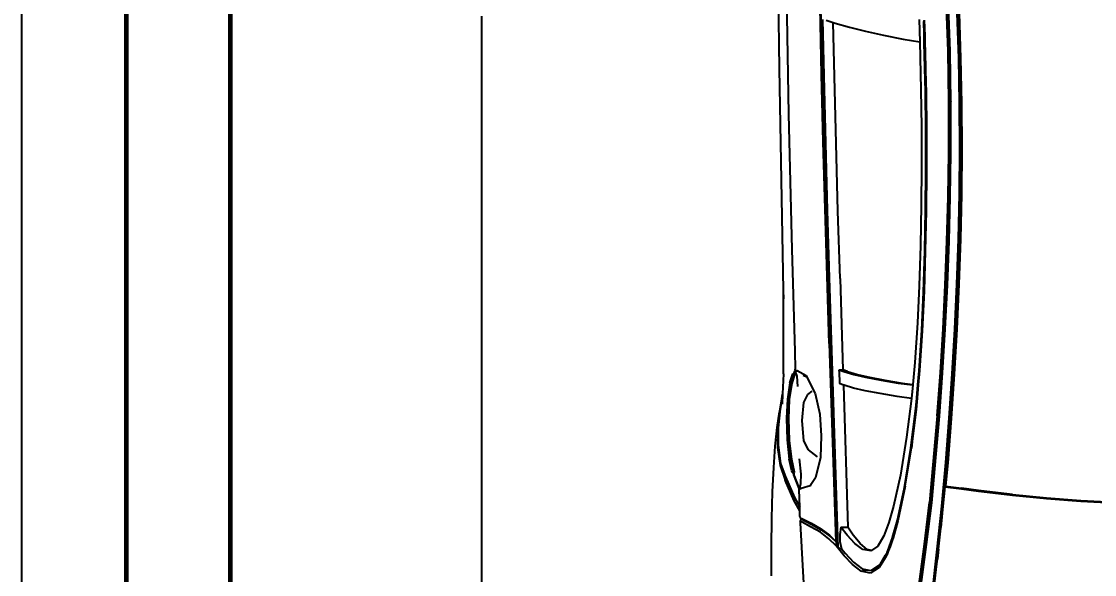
# Model space of a CAD drawing. Header units: metres. Extents: x 54.3 to 102.1, y 17 to 45.8.
# Drawn here: x 71.001 to 72.541, y 28.788 to 29.581 of the extents above; entities that cross this region are included whole.
import ezdxf

# ---------------------------------------------------------------- set-up
doc = ezdxf.new("R2010")
doc.units = ezdxf.units.M
doc.layers.get('Defpoints').update_dxf_attribs({"lineweight": 0})
doc.layers.add('A-WALL', color=6, linetype='Continuous', lineweight=60)
doc.layers.add('Edges', color=7, linetype='Continuous')
doc.styles.add('TEXTS', font='swissl.ttf')
doc.dimstyles.new('Copy of DIMTEXT', dxfattribs={"dimscale": 0.3, "dimtxt": 0.22, "dimasz": 0.18, "dimexe": 0.05, "dimexo": 0.05, "dimgap": 0.05, "dimtad": 0, "dimzin": 1, "dimdsep": 46, "dimtxsty": 'TEXTS', "dimblk": 'ARCHTICK', "dimcen": 0.1, "dimclrd": 256, "dimclre": 6, "dimclrt": 7, "dimadec": 0, "dimazin": 0, "dimtfac": 0.15, "dimtix": 1, "dimtofl": 0, "dimtmove": 1, "dimatfit": 3, "dimldrblk": 'OPEN', "dimfxl": 0, "dimtolj": 1, "dimtzin": 0, "dimarcsym": 0})

# ---------------------------------------------------------------- blocks, each defined once
blk = doc.blocks.new('BMW 7 Series pl')
at = {"layer": 'Edges'}
for p, q in [((1235.5, -295), (1240.2, -196.8)), ((1237.1, -295), (1241.7, -196.7)), ((1242, -196.8), (1237.4, -295)), ((1229.9, -368.5), (1235.5, -295)), ((1231.4, -368.4), (1237.1, -295)), ((1237.4, -295), (1231.7, -368.5)), ((1222.6, -441.8), (1229.9, -368.5)), ((1224.1, -441.8), (1231.4, -368.4)), ((1231.7, -368.5), (1224.4, -441.8)), ((1222.6, -441.8), (1218.4, -478.3)), ((1220, -478.2), (1224.1, -441.8)), ((1224.4, -441.8), (1220.3, -478.2)), ((1218.4, -478.3), (1214, -514.8)), ((1215.5, -514.7), (1220, -478.2)), ((1220.3, -478.2), (1215.8, -514.7)), ((1214, -514.8), (1209.3, -551)), ((1210.8, -550.8), (1215.5, -514.7)), ((1215.8, -514.7), (1211.1, -550.8)), ((287.2, -552.9), (384.2, -551)), ((384.2, -551), (481.3, -550.5)), ((481.3, -550.5), (578.3, -551.4)), ((578.3, -551.4), (675.2, -553.4)), ((1204.6, -585.1), (1209.3, -551)), ((1206, -586.2), (1210.8, -550.8)), ((1211.1, -550.8), (1206.3, -586.2)), ((190.2, -556.4), (287.2, -552.9)), ((190.4, -558), (287.3, -554.5)), ((287.3, -557.1), (190.5, -560.5)), ((271.8, -576.1), (380.6, -575)), ((287.3, -554.5), (384.3, -552.7)), ((384.3, -555.2), (287.3, -557.1)), ((380.6, -574.4), (381.2, -572.5)), ((380.6, -575), (380.6, -574.4)), ((380.6, -574.4), (490.4, -574.5)), ((380.6, -575.6), (380.6, -575)), ((384.3, -552.7), (481.2, -552.2)), ((481.3, -554.7), (384.3, -555.2)), ((481.2, -552.2), (578.2, -553)), ((578.2, -555.6), (481.3, -554.7)), ((490.4, -574.5), (585.1, -576)), ((578.2, -553), (675, -555.1)), ((675, -557.6), (578.2, -555.6)), ((675, -555.1), (675, -555.1)), ((675, -555.1), (771.6, -558.4)), ((771.6, -560.9), (675, -557.6)), ((675.2, -553.4), (771.9, -556.7)), ((771.6, -558.4), (867.9, -562.8)), ((867.9, -565.3), (771.6, -560.9)), ((771.9, -556.7), (868.3, -561.1)), ((867.9, -562.8), (963.8, -568.3)), ((963.8, -570.8), (867.9, -565.3)), ((868.3, -561.1), (964.3, -566.6)), ((963.8, -568.3), (1059.2, -574.8)), ((1059.2, -577.4), (963.8, -570.8)), ((964.3, -566.6), (1059.8, -573.2)), ((1059.2, -574.8), (1153.8, -582.3)), ((1059.8, -573.2), (1154.5, -580.7)), ((178, -579.4), (271.8, -576.1)), ((271.8, -577.3), (178.1, -580.7)), ((271.9, -580), (178.2, -583.3)), ((380.6, -575.6), (271.8, -577.3)), ((380.6, -578.3), (271.9, -580)), ((490.3, -575.8), (380.6, -575.6)), ((490.3, -578.5), (380.6, -578.3)), ((584.9, -577.2), (490.3, -575.8)), ((584.9, -579.9), (490.3, -578.5)), ((679.4, -579.8), (584.9, -577.2)), ((679.4, -582.4), (584.9, -579.9)), ((585.1, -576), (679.6, -578.5)), ((773.7, -583.3), (679.4, -579.8)), ((773.6, -586), (679.4, -582.4)), ((679.6, -578.5), (774, -582.1)), ((867.6, -590.5), (773.6, -586)), ((867.7, -587.9), (773.7, -583.3)), ((774, -582.1), (868.1, -586.7)), ((961.1, -596.2), (867.6, -590.5)), ((961.2, -593.5), (867.7, -587.9)), ((868.1, -586.7), (961.7, -592.4)), ((1054.1, -603.1), (961.1, -596.2)), ((1054.1, -600.4), (961.2, -593.5)), ((961.7, -592.4), (1054.8, -599.3)), ((1153.8, -584.9), (1059.2, -577.4)), ((1153.8, -582.3), (1205.9, -586.9)), ((1247.3, -590.8), (1153.8, -582.3)), ((1247.4, -593.4), (1153.8, -584.9)), ((1154.5, -580.7), (1204.6, -585.1)), ((1205.9, -586.9), (1204.6, -585.1)), ((1205.9, -586.9), (1206, -586.2)), ((1206, -586.2), (1206.3, -586.2)), ((1206.3, -586.2), (1206.2, -586.9)), ((1206.2, -586.9), (1247.3, -590.8)), ((1247.3, -590.8), (1247.6, -590.8)), ((1339.8, -602.9), (1247.4, -593.4)), ((1247.6, -590.8), (1293.7, -595.5)), ((1293.7, -595.5), (1293.7, -595.6)), ((1295.1, -595.7), (1293.7, -595.5)), ((1295.1, -595.7), (1295.1, -595.7)), ((1339.7, -600.3), (1295.1, -595.7)), ((1054.1, -600.4), (1239.8, -616.8)), ((1054.1, -603.1), (1239.7, -619.5)), ((1054.8, -599.3), (1240.6, -615.7)), ((1329, -630.6), (1239.7, -619.5)), ((1239.8, -616.8), (1329.2, -627.8)), ((1240.6, -615.7), (1330.2, -626.7)), ((1339.7, -600.3), (1340, -600.3)), ((1430.5, -613.2), (1339.8, -602.9)), ((1340, -600.3), (1361.3, -602.8)), ((1361.3, -602.8), (1361.5, -602.8)), ((1371.3, -603.9), (1361.5, -602.8)), ((1371.3, -603.9), (1371.4, -603.9)), ((1426.3, -610.2), (1371.4, -603.9)), ((204.1, -641.7), (252.3, -640.3)), ((205.2, -630.8), (239.2, -629.7)), ((208.5, -632.1), (208.1, -633.6)), ((236.8, -631.3), (208.5, -632.1)), ((239.2, -629.7), (236.8, -631.3)), ((251.1, -630.9), (236.8, -631.3)), ((239.2, -629.7), (251.4, -629.4)), ((246.2, -676.1), (252.3, -640.3)), ((251.4, -629.4), (251.1, -630.9)), ((254.5, -630.8), (251.1, -630.9)), ((251.4, -629.4), (275.8, -628.7)), ((251.7, -630.8), (251.9, -629.4)), ((252.3, -640.3), (354.2, -638)), ((334, -629), (254.5, -630.8)), ((275.8, -628.7), (342.4, -627.3)), ((342.4, -627.3), (334, -629)), ((357.9, -628.4), (334, -629)), ((342.4, -627.3), (356.2, -627)), ((354.2, -638), (435.2, -637.1)), ((356.2, -627), (442.3, -626.1)), ((440.7, -627.5), (357.9, -628.4)), ((435.2, -637.1), (521.5, -637)), ((528.9, -627.4), (440.7, -627.5)), ((442.3, -626.1), (528.6, -626.1)), ((521.5, -637), (602.3, -637.7)), ((528.6, -626.1), (614.7, -627)), ((611.6, -628.1), (528.9, -627.4)), ((602.3, -637.7), (688.7, -639.2)), ((700.2, -629.7), (611.6, -628.1)), ((614.7, -627), (700.7, -628.7)), ((688.7, -639.2), (774.9, -641.9)), ((788.6, -632.3), (700.2, -629.7)), ((700.7, -628.7), (786.5, -631.4)), ((774.9, -641.9), (854.5, -645.6)), ((786.5, -631.4), (871.9, -635.3)), ((870.4, -636), (788.6, -632.3)), ((957.8, -641.8), (870.4, -636)), ((871.9, -635.3), (956.7, -640.9)), ((956.7, -640.9), (987.7, -643.7)), ((987.6, -644.5), (957.8, -641.8)), ((987.6, -644.5), (987.7, -643.7)), ((987.7, -643.7), (987.8, -643.7)), ((987.8, -643.7), (987.8, -644.5)), ((987.8, -643.7), (1015.3, -646.2)), ((1414.6, -642.1), (1329, -630.6)), ((1329.2, -627.8), (1414.8, -639.4)), ((1330.2, -626.7), (1415.9, -638.1)), ((854.5, -645.6), (939.5, -651.2)), ((939.5, -651.2), (986.7, -655.6)), ((983.7, -678.6), (986.7, -655.6)), ((983.7, -686.6), (987.8, -655.7)), ((986.7, -655.6), (987.8, -655.7)), ((987.8, -644.5), (987.6, -644.5)), ((1015.3, -647), (987.8, -644.5)), ((987.8, -655.7), (1016.6, -658.4)), ((1016.6, -658.4), (1012.4, -689.3)), ((1015.3, -646.2), (1016.1, -646.3)), ((1016.1, -647), (1015.3, -647)), ((1016.1, -647), (1016.1, -646.3)), ((1016.1, -646.3), (1016.4, -646.3)), ((1016.3, -647.1), (1016.1, -647)), ((1016.3, -647.1), (1016.4, -646.3)), ((1037.9, -649), (1016.3, -647.1)), ((1016.4, -646.3), (1040.7, -648.5)), ((1016.6, -658.4), (1099.9, -668.7)), ((1122.8, -659.4), (1037.9, -649)), ((1040.7, -648.5), (1102.4, -656)), ((1102.4, -656), (1122.8, -659.4)), ((1102.4, -656), (1123.6, -658.6)), ((1123.3, -659.4), (1122.8, -659.4)), ((1207.3, -673.1), (1123.3, -659.4)), ((1204.8, -671.6), (1123.6, -658.6)), ((237.6, -718), (246.2, -676.1)), ((977.4, -715.4), (983.7, -678.6)), ((977.4, -723.4), (983.7, -686.6)), ((1012.4, -689.3), (1006.3, -725.4)), ((1099.9, -668.7), (1181, -681.9)), ((1181, -681.9), (1248, -696.6)), ((1204.8, -671.6), (1279.4, -687.5)), ((1277.4, -688.2), (1207.3, -673.1)), ((1314.8, -698.7), (1277.4, -688.2)), ((1279.4, -687.5), (1315.6, -697.8)), ((1248, -696.6), (1282.7, -706.6)), ((1282.7, -706.6), (1311.4, -717.3)), ((1315.6, -699.1), (1314.8, -698.7)), ((1315.6, -699.1), (1315.6, -697.8)), ((1315.6, -697.8), (1319.4, -698.8)), ((1333.3, -705.6), (1315.6, -699.1)), ((1319.4, -698.8), (1334, -704.3)), ((1343.3, -709.3), (1333.3, -705.6)), ((1334, -704.3), (1343.8, -708)), ((1343.3, -709.3), (1343.8, -708)), ((1346.7, -710.5), (1343.3, -709.3)), ((1343.8, -708), (1352.9, -711.5)), ((1353.6, -714.5), (1346.7, -710.5)), ((1352.9, -711.5), (1354.7, -712.6)), ((1354.7, -712.6), (1356.4, -713.6)), ((229, -756.9), (237.6, -718)), ((971.2, -748.6), (977.4, -715.4)), ((971.2, -756.6), (977.4, -723.4)), ((1006.3, -725.4), (1000.2, -757.8)), ((1311.4, -717.3), (1333.3, -730.1)), ((1333.3, -730.1), (1342.4, -743.9)), ((1357.7, -716.8), (1353.6, -714.5)), ((1357.7, -716.8), (1356.4, -713.6)), ((1356.4, -713.6), (1379.3, -727.3)), ((1372.9, -725.6), (1357.7, -716.8)), ((1384.5, -742.8), (1372.9, -725.6)), ((1379.3, -727.3), (1385.6, -737.4)), ((220.3, -790.9), (229, -756.9)), ((965.1, -774.2), (971.2, -748.6)), ((965.1, -782.2), (971.2, -756.6)), ((1000.2, -757.8), (994.3, -782.7)), ((1340.4, -753.3), (1327.8, -768.4)), ((1342.4, -743.9), (1340.4, -753.3)), ((1343.6, -745.8), (1340.4, -762.3)), ((1342.4, -743.9), (1343.6, -745.8)), ((1381.9, -764.1), (1384, -753.4)), ((1384, -753.4), (1385.7, -744.6)), ((1387.2, -766.1), (1384, -753.4)), ((1384.5, -742.8), (1385.6, -737.4)), ((1385.7, -744.6), (1384.5, -742.8)), ((1385.6, -737.4), (1391.2, -746.4)), ((1391.2, -746.4), (1387.2, -766.1)), ((959.2, -795.2), (965.1, -774.2)), ((959.2, -803.2), (965.1, -782.2)), ((1327.8, -768.4), (1309.7, -783.4)), ((1327.8, -779.4), (1309.7, -796.4)), ((1340.4, -762.3), (1327.8, -779.4)), ((1367.8, -782.7), (1381.9, -764.1)), ((1387.2, -766.1), (1373, -784.8)), ((211.7, -821.9), (220.3, -790.9)), ((959.2, -795.2), (955.2, -805.4)), ((955.2, -813.3), (959.2, -803.2)), ((987.9, -804.3), (984.7, -812.4)), ((987.9, -804.3), (1292.8, -794.6)), ((988.5, -802.9), (987.9, -804.3)), ((994.3, -782.7), (988.5, -802.9)), ((1309.7, -783.4), (1292.8, -794.6)), ((1292.8, -809.6), (1292.8, -794.6)), ((1309.7, -796.4), (1292.8, -809.6)), ((1354, -802.4), (1333, -819.6)), ((1339.2, -808.1), (1348.6, -800.5)), ((1348.6, -800.5), (1367.8, -782.7)), ((1373, -784.8), (1354, -802.4)), ((205.3, -841.2), (210.3, -826.1)), ((210.3, -826.1), (211.7, -821.9)), ((326.2, -823.5), (210.3, -826.1)), ((470.2, -819.9), (326.2, -823.5)), ((614.9, -815.9), (470.2, -819.9)), ((759.6, -811.5), (614.9, -815.9)), ((755, -837.4), (1325.5, -819)), ((758.3, -834.5), (1336, -816)), ((759.6, -811.5), (955.2, -805.4)), ((898.7, -834.6), (1323.4, -820.7)), ((955.2, -813.3), (955.2, -805.4)), ((958.4, -813.3), (955.2, -813.3)), ((958.4, -813.3), (984.7, -812.4)), ((1292.8, -809.6), (1308.3, -812.1)), ((1308.3, -812.1), (1323.7, -811.6)), ((1310.1, -834), (1322.8, -821.3)), ((1322.8, -821.3), (1311.9, -833.4)), ((1333, -819.6), (1317.4, -835.2)), ((1322.8, -821.3), (1323.4, -820.7)), ((1325.5, -819), (1323.4, -820.7)), ((1323.7, -811.6), (1339.2, -808.1)), ((1328.8, -818.9), (1325.5, -819)), ((1328.8, -818.9), (1336, -816)), ((1336, -816), (1336.1, -816)), ((1336.1, -816), (1339.2, -808.1)), ((322.1, -851), (177.8, -854.2)), ((322.5, -849.3), (178.2, -852.5)), ((204.2, -849.1), (325.1, -846.5)), ((466.3, -847.4), (322.1, -851)), ((466.6, -845.7), (322.5, -849.3)), ((325.1, -846.5), (469.1, -842.8)), ((610.4, -843.4), (466.3, -847.4)), ((610.8, -841.7), (466.6, -845.7)), ((469.1, -842.8), (613.6, -838.8)), ((754.5, -839.1), (610.4, -843.4)), ((755, -837.4), (610.8, -841.7)), ((613.6, -838.8), (758.3, -834.5)), ((898.7, -834.6), (754.5, -839.1)), ((1296.4, -852.4), (1310.1, -834)), ((1298.2, -852), (1311.9, -833.4)), ((1317.4, -835.2), (1303.7, -853.6)), ((970.7, -882.7), (1006.3, -864.9)), ((1008.2, -880.6), (1001.1, -871.5)), ((1006.3, -864.9), (1050.7, -854.8)), ((1050.7, -854.8), (1097, -851.8)), ((1097, -851.8), (1143.1, -853.3)), ((1141.9, -859.8), (1127.2, -878.8)), ((1143.1, -853.3), (1186.7, -864.4)), ((1186.7, -864.4), (1204.1, -875.8)), ((1200.6, -874.1), (1204.1, -875.8)), ((1274.9, -894.9), (1286.3, -873.1)), ((1275, -891.6), (1284.4, -873.4)), ((1284.4, -873.4), (1296.4, -852.4)), ((1286.3, -873.1), (1298.2, -852)), ((1303.7, -853.6), (1291.7, -874.5)), ((957.1, -903.3), (967.5, -884.3)), ((967.1, -890.7), (970.6, -882.8)), ((967.5, -884.3), (970.6, -882.8)), ((970.6, -882.8), (970.7, -882.7)), ((970.7, -882.7), (970.9, -883.5)), ((1025.4, -889.1), (1008.2, -880.6)), ((1064.1, -892.5), (1025.4, -889.1)), ((1107.5, -888.9), (1064.1, -892.5)), ((1127.2, -878.8), (1107.5, -888.9)), ((1179.2, -895), (1145.9, -898.5)), ((1199.4, -895.5), (1179.2, -895)), ((1208, -897.9), (1199.4, -895.5)), ((1204.1, -875.8), (1209.7, -894.5)), ((1208, -897.9), (1208.8, -893.5)), ((1208.5, -898.3), (1209.1, -895.7)), ((1208.8, -893.8), (1209.4, -894.3)), ((1209.1, -895.7), (1209.4, -894.3)), ((1209.7, -895.7), (1209.1, -895.7)), ((1209.4, -894.3), (1209.7, -894.5)), ((1209.7, -895.7), (1209.5, -898.2)), ((1209.7, -894.5), (1209.7, -894.6)), ((1209.7, -894.6), (1212.1, -899.2)), ((1209.7, -894.6), (1209.7, -895.7)), ((1270, -897.4), (1272.9, -896.9)), ((1272.9, -896.9), (1275, -891.6)), ((1272.9, -896.9), (1274.9, -895)), ((1277.6, -895.6), (1274.9, -894.9)), ((1274.9, -895), (1274.9, -894.9)), ((1280.6, -897.1), (1277.6, -895.6)), ((1282.3, -892.7), (1280.6, -897.1)), ((1280.6, -897.1), (1283.4, -896.7)), ((1291.7, -874.5), (1282.3, -892.7)), ((1283.4, -896.7), (1388.1, -891.3)), ((1388.1, -891.3), (1497.5, -884.8)), ((406.9, -922.2), (697.5, -915.1)), ((697.5, -915.1), (915.4, -908.7)), ((915.4, -908.7), (953.8, -907.5)), ((955.9, -907.7), (953.8, -907.5)), ((955.9, -907.7), (957.1, -903.3)), ((957.3, -906.3), (955.9, -907.7)), ((957.8, -905.9), (957.3, -906.3)), ((957.3, -906.3), (957.8, -908.4)), ((957.9, -905.8), (957.8, -905.9)), ((957.9, -905.9), (957.8, -905.9)), ((958.2, -907.6), (957.8, -908.4)), ((957.8, -908.4), (958.4, -909)), ((958.4, -905.3), (957.9, -905.8)), ((958.4, -905.6), (957.9, -905.9)), ((957.9, -905.8), (957.9, -905.9)), ((957.9, -905.9), (958.2, -907.6)), ((958, -903), (958.4, -905.3)), ((958.6, -906.8), (958.2, -907.6)), ((958.4, -905.3), (958.4, -905.6)), ((958.4, -905.6), (958.6, -906.8)), ((958.4, -909), (962.8, -910.4)), ((969.2, -903.6), (958.6, -906.8)), ((962.7, -910), (963.2, -910.3)), ((962.7, -910), (962.8, -910.4)), ((962.8, -910.4), (963.7, -912.4)), ((962.8, -910.4), (963.3, -910.5)), ((965.6, -908.8), (962.9, -909.2)), ((962.9, -909.2), (962.9, -909.3)), ((963.2, -910.3), (962.9, -909.2)), ((963.3, -910.5), (963.2, -910.3)), ((963.7, -912.4), (963.3, -910.5)), ((963.7, -912.4), (966.3, -911.9)), ((966.2, -913.3), (963.7, -912.4)), ((965.6, -908.8), (965.6, -908.7)), ((984.6, -914.1), (965.6, -908.7)), ((983.5, -918.8), (966.2, -913.3)), ((966.3, -911.9), (984.1, -916.9)), ((991.3, -901.8), (969.2, -903.6)), ((983.5, -918.8), (1018, -924.3)), ((1018.7, -922.3), (984.1, -916.9)), ((1019, -919.5), (984.6, -914.1)), ((1060.2, -921.3), (1019, -919.5)), ((1106.6, -919.7), (1060.2, -921.3)), ((1147.8, -915), (1106.6, -919.7)), ((1106.6, -919.7), (1106.6, -919.7)), ((1148.3, -917.8), (1106.8, -922.5)), ((1172.2, -914.6), (1146.6, -920.3)), ((1174.8, -908.9), (1147.8, -915)), ((1148.3, -917.8), (1173.2, -912.2)), ((1175.5, -913.5), (1172.2, -914.6)), ((1173.2, -912.2), (1174.8, -908.9)), ((1173.2, -912.2), (1175.5, -913.5)), ((1177.3, -910.1), (1174.8, -908.9)), ((1175.2, -911.6), (1176.6, -911.3)), ((1175.3, -912), (1176, -911.8)), ((1175.3, -912.2), (1175.9, -912)), ((1176.3, -911.9), (1175.5, -913.5)), ((1175.5, -913.5), (1175.9, -912)), ((1175.9, -912), (1176, -911.8)), ((1175.9, -912), (1176.3, -911.9)), ((1176.3, -911.9), (1180.3, -911)), ((1176.6, -911.3), (1176.3, -911.9)), ((1176.6, -911.3), (1182.3, -910.1)), ((1177.3, -910.1), (1176.6, -911.3)), ((1180.3, -911), (1206.4, -901.1)), ((1182.3, -910.1), (1208.2, -900)), ((1184.9, -928.7), (1228.8, -909.2)), ((1236.1, -909.6), (1192, -928.9)), ((1206.4, -901.1), (1208.2, -900)), ((1208.2, -900), (1208, -897.9)), ((1208.2, -900), (1208.5, -898.3)), ((1209.5, -898.2), (1208.5, -898.3)), ((1212.1, -899.2), (1209.5, -898.2)), ((1249.5, -898), (1212.1, -899.2)), ((1228.8, -909.2), (1249.5, -898)), ((1257.9, -897.7), (1236.1, -909.6)), ((1257.9, -897.7), (1249.5, -898)), ((1270, -897.4), (1257.9, -897.7)), ((309.8, -941.6), (46.7, -944.7)), ((116.3, -927.1), (406.9, -922.2)), ((587.9, -936.6), (309.8, -941.6)), ((784.7, -932.6), (587.9, -936.6)), ((802.9, -932.2), (784.7, -932.6)), ((964.2, -932.8), (784.7, -932.6)), ((964.2, -932.8), (1006.9, -934.6)), ((1006.9, -934.6), (1011.1, -935.3)), ((1006.9, -934.6), (1007.3, -934.6)), ((1007.3, -934.6), (1028.9, -935.6)), ((1012.2, -935.4), (1007.3, -934.6)), ((1012.9, -935.6), (1011.1, -935.3)), ((1012.2, -935.4), (1012.9, -935.6)), ((1017.8, -936.3), (1012.2, -935.4)), ((1012.9, -935.6), (1013.3, -935.7)), ((1013.3, -935.7), (1018.4, -936.5)), ((1017.8, -936.3), (1018.4, -936.5)), ((1043.6, -940.5), (1017.8, -936.3)), ((1018, -924.3), (1059.1, -926.2)), ((1018.4, -936.5), (1018.7, -936.5)), ((1060.2, -924.1), (1018.7, -922.3)), ((1018.7, -936.5), (1020, -936.8)), ((1018.7, -936.5), (1043.6, -940.5)), ((1020, -936.8), (1022.2, -937.2)), ((1022.2, -937.2), (1043.6, -940.5)), ((1022.2, -937.2), (1045.4, -941.2)), ((1043.6, -940.5), (1045.6, -940.8)), ((1079.3, -946.2), (1045.4, -941.2)), ((1045.6, -940.8), (1080, -944)), ((1045.6, -940.8), (1051.6, -941.8)), ((1051.6, -941.8), (1085.4, -944.9)), ((1059.1, -926.2), (1105.4, -924.8)), ((1106.8, -922.5), (1060.2, -924.1)), ((1105.4, -924.8), (1146.6, -920.3)), ((1117.1, -944.2), (1156.2, -938.9)), ((1121.9, -945.2), (1160.5, -940.1)), ((1156.2, -938.9), (1184.9, -928.7)), ((1160.5, -940.1), (1192, -928.9)), ((1118.7, -950.4), (1079.3, -946.2)), ((1080, -944), (1117.1, -944.2)), ((1085.4, -944.9), (1121.9, -945.2)), ((1108.4, -945.4), (1107.1, -945.2)), ((1112.1, -945.2), (1113.8, -945.4)), ((1165, -953.7), (1118.7, -950.4)), ((1216.6, -956.3), (1165, -953.7)), ((1274.1, -957.8), (1216.6, -956.3)), ((1334.7, -958.5), (1274.1, -957.8)), ((1397.3, -958.1), (1334.7, -958.5))]:
    blk.add_line(p, q, dxfattribs=at)
blk = doc.blocks.new('_ArchTick')
at = {"color": 0, "linetype": 'ByBlock', "const_width": 0.15}
blk.add_lwpolyline([(-0.5, -0.5), (0.5, 0.5)], dxfattribs=at)
blk = doc.blocks.new('*D222')
at = {"layer": 'Defpoints', "color": 0, "transparency": 16777216}
for p in [(71.3011, 32.4288), (71.3011, 27.3548), (71.6615, 27.3548)]:
    blk.add_point(p, dxfattribs=at)
at = {"layer": 'Edges', "color": 6, "lineweight": -2, "transparency": 16777216}
for p, q in [((71.3261, 32.4288), (71.6865, 32.4288)), ((71.3261, 27.3548), (71.6865, 27.3548))]:
    blk.add_line(p, q, dxfattribs=at)
at = {"layer": 'Edges', "lineweight": -2, "transparency": 16777216}
for p, q in [((71.6615, 32.4288), (71.6615, 30.1944)), ((71.6615, 27.3548), (71.6615, 29.5893))]:
    blk.add_line(p, q, dxfattribs=at)
at = {"layer": 'Edges', "lineweight": -2, "transparency": 16777216, "xscale": 0.09, "yscale": 0.09, "zscale": 0.09}
for p, rotation in [((71.6615, 32.4288), 90), ((71.6615, 27.3548), 270)]:
    blk.add_blockref('_ArchTick', p, dxfattribs=dict(at, rotation=rotation))
at = {"layer": 'Edges', "color": 7, "transparency": 16777216, "char_height": 0.11, "attachment_point": 5, "rotation": 90, "style": 'TEXTS', "bg_fill": 3, "box_fill_scale": 1.1, "bg_fill_color": 256, "bg_fill_true_color": 13158600, "bg_fill_transparency": 0}
for s, insert in [('\\A1;[16\'-7{\\H0.15x;\\S3/4;}" ft]', (71.7573, 29.8918)), ('\\A1;5.07 m', (71.58, 29.8918))]:
    blk.add_mtext(s, dxfattribs=dict(at, insert=insert))
blk = doc.blocks.new('_Open')
at = {"color": 0, "linetype": 'ByBlock', "lineweight": -2}
for p, q in [((-1, 0.167), (0, 0)), ((-1, -0.167), (0, 0)), ((0, 0), (-1, 0))]:
    blk.add_line(p, q, dxfattribs=at)

msp = doc.modelspace()

# ---------------------------------------------------------------- linework, layer by layer
msp.add_line((71.0011, 45.7568), (71.0011, 17.0048))
at = {"layer": 'A-WALL'}
for p, q in [((71.1511, 32.5788), (71.1511, 27.2048)), ((71.3011, 27.3548), (71.3011, 32.4288))]:
    msp.add_line(p, q, dxfattribs=at)

# ---------------------------------------------------------------- block references
at = {"xscale": 0.0006692596187054165, "yscale": 0.0006692596187054165, "zscale": 0.0006692596187054165, "rotation": 270}
msp.add_blockref('BMW 7 Series pl', (72.7187, 29.7209), dxfattribs=at)

# ---------------------------------------------------------------- next in the draw order: dimensions: what is measured, and where the dimension line sits
at = {"layer": 'Edges'}
dim = msp.add_linear_dim(base=(71.6615, 27.3548), p1=(71.3011, 32.4288), p2=(71.3011, 27.3548), angle=90, dimstyle='Copy of DIMTEXT', override={"dimscale": 0.5, "dimpost": ' m\\X', "dimfxl": 0.9, "dimfxlon": 1, "dimtfill": 1}, dxfattribs=at)
dim.commit()
dim.dimension.update_dxf_attribs({"geometry": '*D222', "text_midpoint": (71.6615, 29.8918)})

doc.saveas('drawing.dxf')
